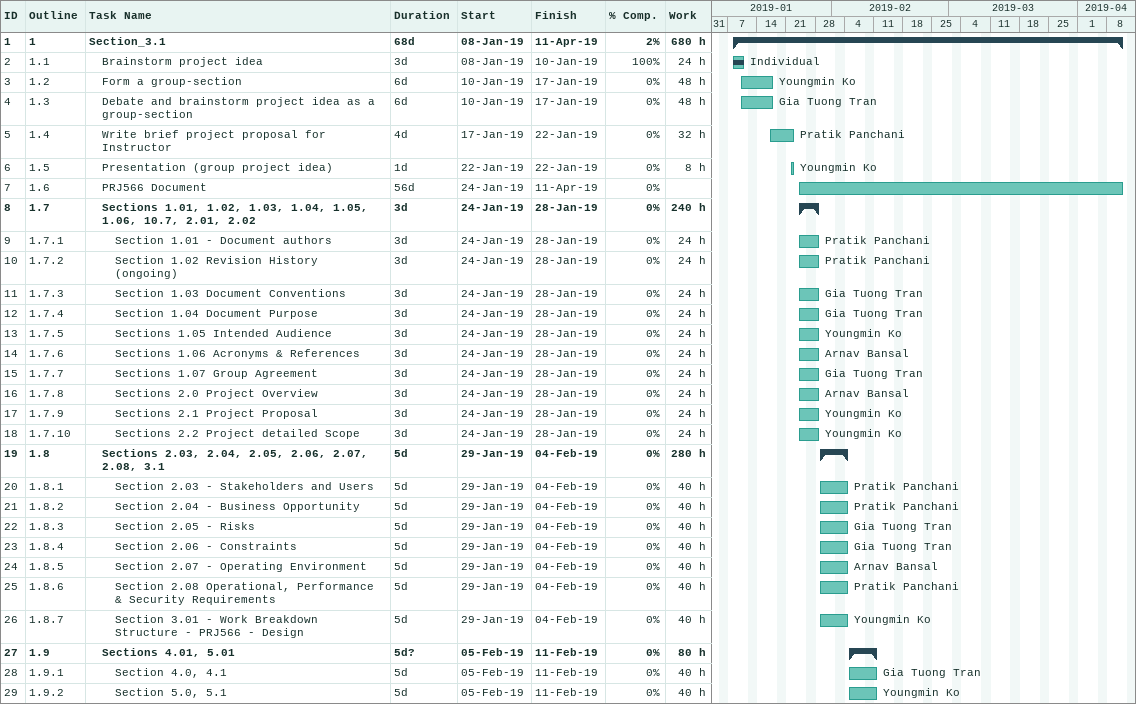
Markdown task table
| ID | WBS | Task | Duration | Start | Finish | Resources | % complete | Work (h) |
|---|---|---|---|---|---|---|---|---|
| 1 | 1 | **Section_3.1** | 68d | 2019-01-08 | 2019-04-11 |  | 2 | 680 |
| 2 | 1.1 | Brainstorm project idea | 3d | 2019-01-08 | 2019-01-10 | Individual | 100 | 24 |
| 3 | 1.2 | Form a group-section | 6d | 2019-01-10 | 2019-01-17 | Youngmin Ko | 0 | 48 |
| 4 | 1.3 | Debate and brainstorm project idea as a group-section | 6d | 2019-01-10 | 2019-01-17 | Gia Tuong Tran | 0 | 48 |
| 5 | 1.4 | Write brief project proposal for Instructor | 4d | 2019-01-17 | 2019-01-22 | Pratik Panchani | 0 | 32 |
| 6 | 1.5 | Presentation (group project idea) | 1d | 2019-01-22 | 2019-01-22 | Youngmin Ko | 0 | 8 |
| 7 | 1.6 | PRJ566 Document | 56d | 2019-01-24 | 2019-04-11 |  | 0 |  |
| 8 | 1.7 | **Sections 1.01, 1.02, 1.03, 1.04, 1.05, 1.06, 10.7, 2.01, 2.02** | 3d | 2019-01-24 | 2019-01-28 |  | 0 | 240 |
| 9 | 1.7.1 | Section 1.01 - Document authors | 3d | 2019-01-24 | 2019-01-28 | Pratik Panchani | 0 | 24 |
| 10 | 1.7.2 | Section 1.02 Revision History (ongoing) | 3d | 2019-01-24 | 2019-01-28 | Pratik Panchani | 0 | 24 |
| 11 | 1.7.3 | Section 1.03 Document Conventions | 3d | 2019-01-24 | 2019-01-28 | Gia Tuong Tran | 0 | 24 |
| 12 | 1.7.4 | Section 1.04 Document Purpose | 3d | 2019-01-24 | 2019-01-28 | Gia Tuong Tran | 0 | 24 |
| 13 | 1.7.5 | Sections 1.05 Intended Audience | 3d | 2019-01-24 | 2019-01-28 | Youngmin Ko | 0 | 24 |
| 14 | 1.7.6 | Sections 1.06 Acronyms & References | 3d | 2019-01-24 | 2019-01-28 | Arnav Bansal | 0 | 24 |
| 15 | 1.7.7 | Sections 1.07 Group Agreement | 3d | 2019-01-24 | 2019-01-28 | Gia Tuong Tran | 0 | 24 |
| 16 | 1.7.8 | Sections 2.0 Project Overview | 3d | 2019-01-24 | 2019-01-28 | Arnav Bansal | 0 | 24 |
| 17 | 1.7.9 | Sections 2.1 Project Proposal | 3d | 2019-01-24 | 2019-01-28 | Youngmin Ko | 0 | 24 |
| 18 | 1.7.10 | Sections 2.2 Project detailed Scope | 3d | 2019-01-24 | 2019-01-28 | Youngmin Ko | 0 | 24 |
| 19 | 1.8 | **Sections 2.03, 2.04, 2.05, 2.06, 2.07, 2.08, 3.1** | 5d | 2019-01-29 | 2019-02-04 |  | 0 | 280 |
| 20 | 1.8.1 | Section 2.03 - Stakeholders and Users | 5d | 2019-01-29 | 2019-02-04 | Pratik Panchani | 0 | 40 |
| 21 | 1.8.2 | Section 2.04 - Business Opportunity | 5d | 2019-01-29 | 2019-02-04 | Pratik Panchani | 0 | 40 |
| 22 | 1.8.3 | Section 2.05 - Risks | 5d | 2019-01-29 | 2019-02-04 | Gia Tuong Tran | 0 | 40 |
| 23 | 1.8.4 | Section 2.06 - Constraints | 5d | 2019-01-29 | 2019-02-04 | Gia Tuong Tran | 0 | 40 |
| 24 | 1.8.5 | Section 2.07 - Operating Environment | 5d | 2019-01-29 | 2019-02-04 | Arnav Bansal | 0 | 40 |
| 25 | 1.8.6 | Section 2.08 Operational, Performance & Security Requirements | 5d | 2019-01-29 | 2019-02-04 | Pratik Panchani | 0 | 40 |
| 26 | 1.8.7 | Section 3.01 - Work Breakdown Structure - PRJ566 - Design | 5d | 2019-01-29 | 2019-02-04 | Youngmin Ko | 0 | 40 |
| 27 | 1.9 | **Sections 4.01, 5.01** | 5d? | 2019-02-05 | 2019-02-11 |  | 0 | 80 |
| 28 | 1.9.1 | Section 4.0, 4.1 | 5d | 2019-02-05 | 2019-02-11 | Gia Tuong Tran | 0 | 40 |
| 29 | 1.9.2 | Section 5.0, 5.1 | 5d | 2019-02-05 | 2019-02-11 | Youngmin Ko | 0 | 40 |
